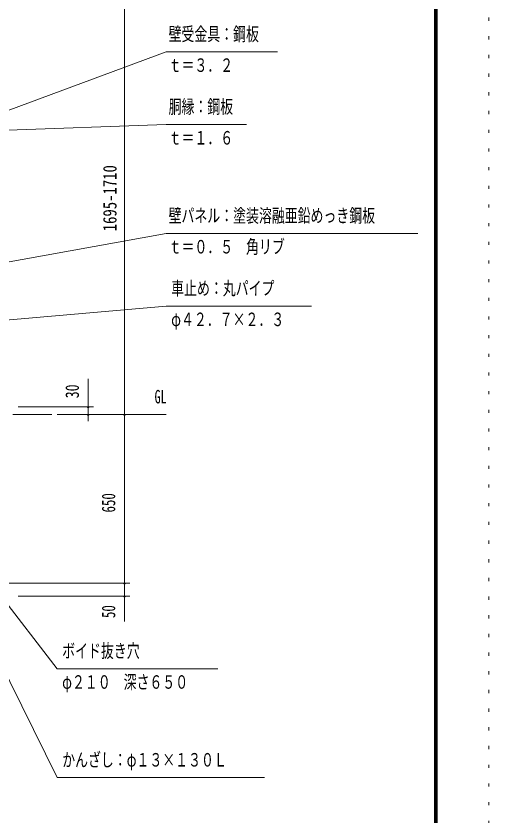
# Model space of a CAD drawing. Units: millimetres, scale not verified. Extents: x -26656 to 26658, y -10500 to 10500.
# Drawn here: x 22102 to 26658, y -2775 to 4936 of the extents above; entities that cross this region are included whole.
import ezdxf
from ezdxf.enums import TextEntityAlignment as Align

# ---------------------------------------------------------------- set-up
doc = ezdxf.new("R2010")
doc.units = ezdxf.units.MM
doc.header["$LTSCALE"] = 60
doc.linetypes.add('USER4', pattern=[3, 0.5, -2.5])
for name, color, linetype, lineweight in [('0-6_2-02BOLD', 7, 'Continuous', 18), ('0-A_2-52DIM', 3, 'Continuous', 18), ('0-C_F-F', 5, 'Continuous', 18), ('0-D_F-E_J_ADD', 5, 'USER4', 18)]:
    doc.layers.add(name, color=color, linetype=linetype, lineweight=lineweight)
doc.styles.add('ＭＳ ゴシック', font='')
doc.styles.get('ＭＳ ゴシック').set_extended_font_data('MS Gothic')

msp = doc.modelspace()

# ---------------------------------------------------------------- linework, layer by layer
at = {"layer": '0-6_2-02BOLD'}
msp.add_line((22446.84, 1094.93), (22071.84, 1094.93), dxfattribs=at)
at = {"layer": '0-A_2-52DIM'}
for p, q in [((23146.84, -900.07), (23146.84, 5797.43)), ((23546.84, 4589.93), (21621.13, 3875.22)), ((23546.84, 4589.93), (24621.84, 4589.93)), ((23546.84, 3889.93), (21744.11, 3823.93)), ((23546.84, 3889.93), (24321.84, 3889.93)), ((23546.84, 2839.93), (21070.56, 2390.96)), ((23546.84, 2839.93), (25971.84, 2839.93)), ((23546.84, 2139.93), (21365.24, 1948.24)), ((24946.84, 2139.93), (23546.84, 2139.93)), ((22796.83, 1032.16), (22796.83, 1439.93)), ((22121.84, 1169.93), (22846.84, 1169.93)), ((22806.84, 1169.93), (22786.84, 1169.93)), ((22496.84, 1094.93), (23546.84, 1094.93)), ((22806.84, 1094.93), (22786.84, 1094.93)), ((23156.84, 1094.93), (23136.84, 1094.93)), ((21454.38, -287.37), (22496.84, -2405.07)), ((21652.49, -261.65), (22496.84, -1355.07)), ((21746.84, -530.07), (23196.84, -530.07)), ((23156.83, -530.07), (23136.83, -530.07)), ((22121.84, -655.07), (23196.84, -655.07)), ((23156.83, -655.07), (23136.83, -655.07)), ((24046.84, -1355.07), (22496.84, -1355.07)), ((22496.84, -2405.07), (24496.84, -2405.07))]:
    msp.add_line(p, q, dxfattribs=at)
for centre in [(22796.84, 1169.93), (22796.84, 1094.93), (23146.84, 1094.93), (23146.83, -530.07), (23146.83, -655.07)]:
    msp.add_arc(centre, 10, 180, 0, dxfattribs=at)
at = {"layer": '0-C_F-F'}
for p, q in [((26135.75, -9977.5), (26135.75, 10077.5)), ((26138.25, -9980), (26138.25, 10080)), ((26140.75, -9982.5), (26140.75, 10082.5)), ((26145.75, -9987.5), (26145.75, 10087.5)), ((26150.75, -9992.5), (26150.75, 10092.5)), ((26155.75, -9997.5), (26155.75, 10097.5)), ((26158.25, -10000), (26158.25, 10100))]:
    msp.add_line(p, q, dxfattribs=at)
for points in [[(-2536.75, 10095), (-2536.75, -9995), (26153.25, -9995), (26153.25, 10095)], [(-2531.75, 10090), (-2531.75, -9990), (26148.25, -9990), (26148.25, 10090)], [(-2526.75, 10085), (-2526.75, -9985), (26143.25, -9985), (26143.25, 10085)], [(-2516.75, 10075), (-2516.75, -9975), (26133.25, -9975), (26133.25, 10075)]]:
    msp.add_lwpolyline(points, dxfattribs=at)
at = {"layer": '0-D_F-E_J_ADD'}
msp.add_line((26658.25, 10500), (26658.25, -10500), dxfattribs=at)

# ---------------------------------------------------------------- texts
at = {"layer": '0-A_2-52DIM', "color": 7, "style": 'ＭＳ ゴシック'}
for s, width, p in [('壁受金具：鋼板', 0.7, (23571.84, 4657.69)), ('ｔ＝３．２', 0.7, (23571.84, 4357.69)), ('胴縁：鋼板', 0.7, (23571.84, 3957.69)), ('ｔ＝１．６', 0.7, (23571.84, 3657.69)), ('壁パネル：塗装溶融亜鉛めっき鋼板', 0.7, (23571.84, 2907.69)), ('ｔ＝０．５\u3000角リブ', 0.7, (23571.84, 2607.69)), ('車止め：丸パイプ', 0.7, (23596.84, 2207.69)), ('φ４２．７×２．３', 0.7, (23596.84, 1907.69)), ('GL', 0.65, (23436.84, 1162.7)), ('ボイド抜き穴', 0.7, (22546.84, -1287.3)), ('φ２１０\u3000深さ６５０', 0.7, (22546.84, -1587.3)), ('かんざし：φ１３×１３０Ｌ', 0.7, (22546.84, -2337.3))]:
    msp.add_text(s, height=130.2, dxfattribs=dict(at, width=width)).set_placement(p, align=Align.BOTTOM_LEFT)
for s, width, p in [('1695-1710', 0.8, (23109.34, 2860.66)), ('30', 0.75, (22746.83, 1251.62)), ('650', 0.7, (23096.83, 150.49)), ('50', 0.7, (23096.83, -866.79))]:
    msp.add_text(s, height=130.2, rotation=90, dxfattribs=dict(at, width=width)).set_placement(p, align=Align.BOTTOM_LEFT)

doc.saveas('drawing.dxf')
